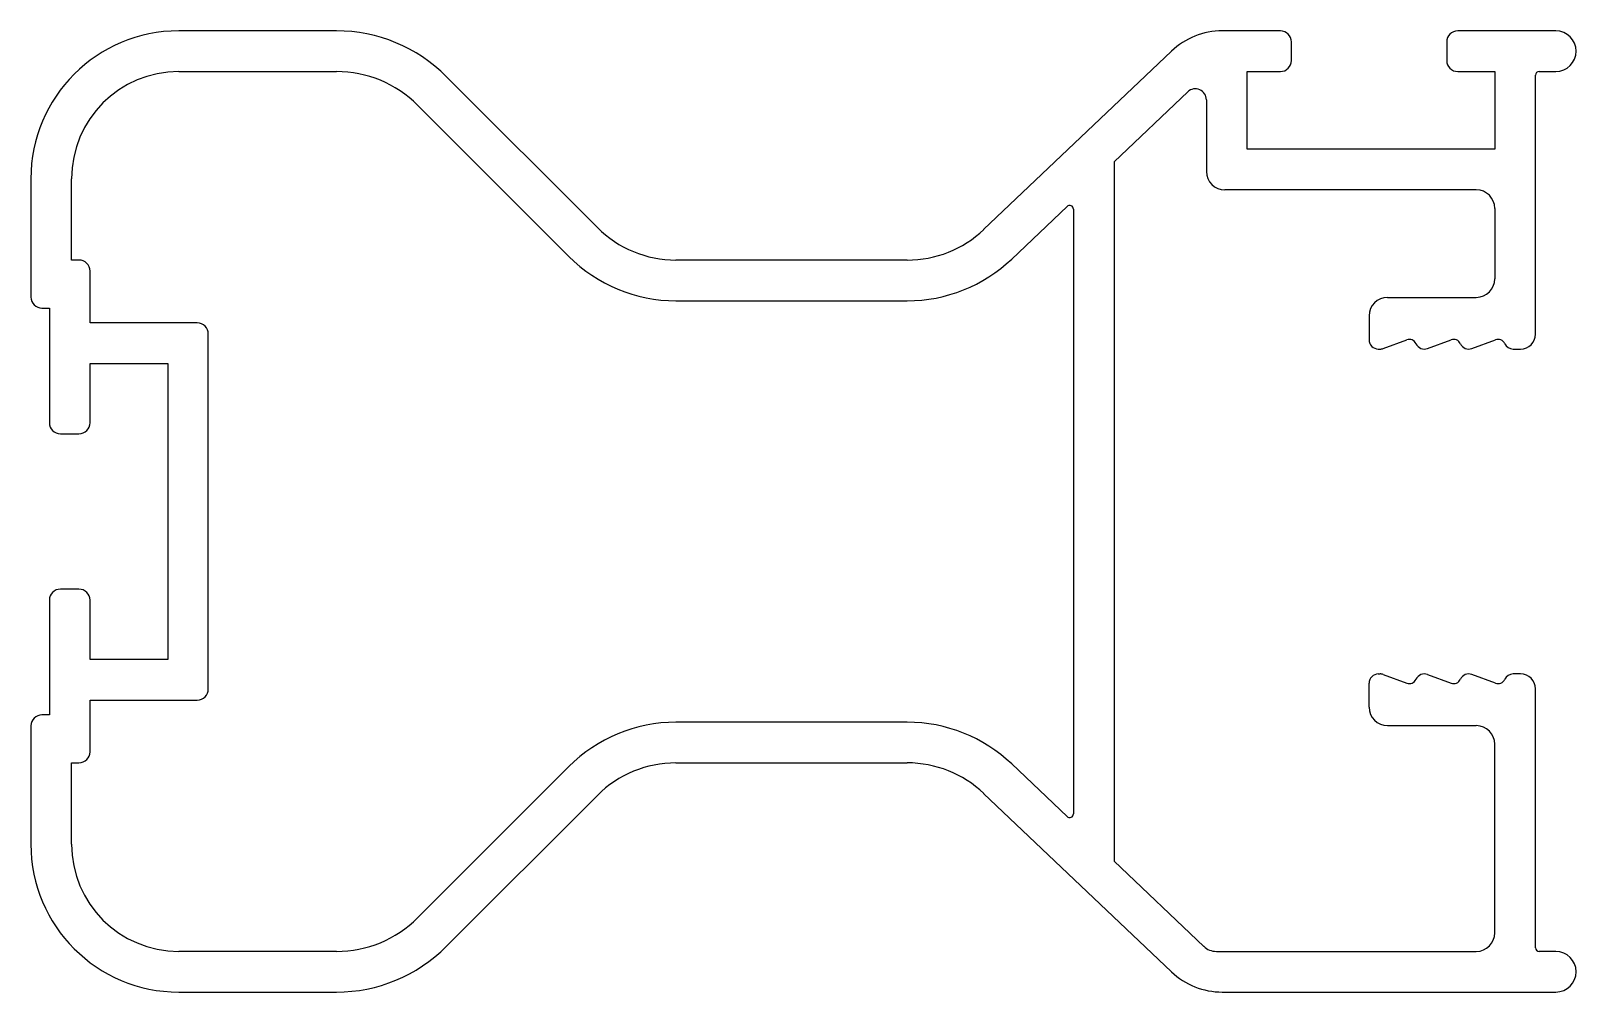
# Model space of a CAD drawing. Extents: x 532.6 to 574.4, y 812.4 to 838.4.
import ezdxf

# ---------------------------------------------------------------- set-up
doc = ezdxf.new("R2010")
doc.units = 0
doc.layers.get('0').update_dxf_attribs({"linetype": 'CONTINUOUS'})

msp = doc.modelspace()

# ---------------------------------------------------------------- linework, layer by layer
for p, q in [((540.872, 838.449), (536.605, 838.449)), ((566.405, 838.449), (564.835, 838.449)), ((566.705, 837.649), (566.705, 838.149)), ((570.905, 838.149), (570.905, 837.649)), ((573.855, 838.449), (571.205, 838.449)), ((563.457, 837.898), (558.379, 833.074)), ((536.605, 837.349), (540.872, 837.349)), ((565.505, 835.249), (565.505, 837.349)), ((565.505, 837.349), (566.405, 837.349)), ((571.205, 837.349), (572.205, 837.349)), ((572.205, 837.349), (572.205, 835.249)), ((573.405, 837.349), (573.855, 837.349)), ((547.933, 833.127), (543.842, 837.218)), ((573.305, 830.243), (573.305, 837.249)), ((543.064, 836.441), (547.155, 832.349)), ((563.899, 836.8), (561.905, 834.906)), ((564.405, 836.583), (564.405, 834.649)), ((572.205, 835.249), (565.505, 835.249)), ((561.905, 834.906), (561.905, 815.991)), ((532.605, 834.449), (532.605, 831.249)), ((533.705, 832.249), (533.705, 834.449)), ((571.705, 834.149), (564.905, 834.149)), ((559.137, 832.276), (560.636, 833.701)), ((560.805, 833.628), (560.805, 817.269)), ((572.205, 833.649), (572.205, 831.741)), ((533.905, 832.249), (533.705, 832.249)), ((556.313, 832.249), (550.054, 832.249)), ((534.205, 830.549), (534.205, 831.949)), ((550.054, 831.149), (556.313, 831.149)), ((569.305, 831.241), (571.705, 831.241)), ((532.905, 830.949), (533.105, 830.949)), ((533.105, 830.949), (533.105, 827.849)), ((568.805, 830.741), (568.805, 830.093)), ((537.105, 830.549), (534.205, 830.549)), ((537.405, 820.649), (537.405, 830.249)), ((569.055, 829.843), (569.101, 829.843)), ((569.187, 829.859), (569.824, 830.092)), ((570.387, 829.859), (571.024, 830.092)), ((571.587, 829.859), (572.224, 830.092)), ((572.701, 829.843), (572.905, 829.843)), ((534.205, 827.849), (534.205, 829.449)), ((534.205, 829.449), (536.305, 829.449)), ((536.305, 829.449), (536.305, 821.449)), ((533.405, 827.549), (533.905, 827.549)), ((533.105, 823.049), (533.105, 819.949)), ((533.905, 823.349), (533.405, 823.349)), ((534.205, 821.449), (534.205, 823.049)), ((536.305, 821.449), (534.205, 821.449)), ((569.055, 821.054), (569.101, 821.054)), ((569.187, 821.038), (569.824, 820.805)), ((570.387, 821.038), (571.024, 820.805)), ((572.224, 820.805), (571.587, 821.038)), ((572.905, 821.054), (572.701, 821.054)), ((568.805, 820.156), (568.805, 820.804)), ((573.305, 813.649), (573.305, 820.654)), ((534.205, 818.949), (534.205, 820.349)), ((534.205, 820.349), (537.105, 820.349)), ((533.105, 819.949), (532.905, 819.949)), ((556.313, 819.749), (550.054, 819.749)), ((532.605, 819.649), (532.605, 816.449)), ((569.305, 819.656), (571.705, 819.656)), ((572.205, 814.049), (572.205, 819.156)), ((533.705, 816.449), (533.705, 818.649)), ((533.705, 818.649), (533.905, 818.649)), ((547.155, 818.548), (543.064, 814.456)), ((550.054, 818.649), (556.313, 818.649)), ((560.636, 817.196), (559.137, 818.621)), ((543.842, 813.679), (547.933, 817.77)), ((558.379, 817.823), (563.457, 812.999)), ((564.331, 813.686), (561.905, 815.991)), ((540.872, 813.549), (536.605, 813.549)), ((564.675, 813.549), (571.705, 813.549)), ((573.855, 813.549), (573.405, 813.549)), ((536.605, 812.449), (540.872, 812.449)), ((564.835, 812.449), (573.855, 812.449))]:
    msp.add_line(p, q)
for centre, radius, start, end in [((536.605, 834.449), 4, 90, 180), ((540.872, 834.249), 4.2, 45, 90), ((564.835, 836.449), 2, 90, 133.5359), ((566.405, 838.149), 0.3, 0, 90), ((571.205, 838.149), 0.3, 90, 180), ((573.855, 837.899), 0.55, 270, 90), ((536.605, 834.449), 2.9, 90, 180), ((540.872, 834.249), 3.1, 45, 90), ((566.405, 837.649), 0.3, 270, 0), ((571.205, 837.649), 0.3, 180, 270), ((573.405, 837.249), 0.1, 90, 180), ((564.105, 836.583), 0.3, 0, 133.5359), ((564.905, 834.649), 0.5, 180, 270), ((571.705, 833.649), 0.5, 0, 90), ((560.705, 833.628), 0.1, 0, 133.5359), ((550.054, 835.249), 3, 225, 270), ((556.313, 835.249), 3, 270, 313.5359), ((533.905, 831.949), 0.3, 0, 90), ((550.054, 835.249), 4.1, 225, 270), ((556.313, 835.249), 4.1, 270, 313.5359), ((571.705, 831.741), 0.5, 270, 0), ((532.905, 831.249), 0.3, 180, 270), ((569.305, 830.741), 0.5, 90, 180), ((537.105, 830.249), 0.3, 0, 90), ((572.905, 830.243), 0.4, 270, 0), ((569.055, 830.093), 0.25, 180, 270), ((569.101, 830.093), 0.25, 270, 290.1215), ((569.893, 829.904), 0.2, 24.8615, 110.1215), ((570.301, 830.093), 0.25, 204.8615, 290.1215), ((571.093, 829.904), 0.2, 24.8615, 110.1215), ((571.501, 830.093), 0.25, 204.8615, 290.1215), ((572.293, 829.904), 0.2, 24.8615, 110.1215), ((572.701, 830.093), 0.25, 204.8615, 270), ((533.405, 827.849), 0.3, 180, 270), ((533.905, 827.849), 0.3, 270, 0), ((533.405, 823.049), 0.3, 90, 180), ((533.905, 823.049), 0.3, 0, 90), ((569.055, 820.804), 0.25, 90, 180), ((569.101, 820.804), 0.25, 69.8785, 90), ((570.301, 820.804), 0.25, 69.8785, 155.1385), ((571.501, 820.804), 0.25, 69.8785, 155.1385), ((572.701, 820.804), 0.25, 90, 155.1385), ((572.905, 820.654), 0.4, 0, 90), ((537.105, 820.649), 0.3, 270, 0), ((569.893, 820.993), 0.2, 249.8785, 335.1385), ((571.093, 820.993), 0.2, 249.8785, 335.1385), ((572.293, 820.993), 0.2, 249.8785, 335.1385), ((569.305, 820.156), 0.5, 180, 270), ((532.905, 819.649), 0.3, 90, 180), ((550.054, 815.649), 4.1, 90, 135), ((556.313, 815.649), 4.1, 46.4641, 90), ((571.705, 819.156), 0.5, 0, 90), ((533.905, 818.949), 0.3, 270, 0), ((550.054, 815.649), 3, 90, 135), ((556.313, 815.649), 3, 46.4641, 90), ((560.705, 817.269), 0.1, 226.4641, 0), ((536.605, 816.449), 4, 180, 270), ((536.605, 816.449), 2.9, 180, 270), ((540.872, 816.649), 3.1, 270, 315), ((571.705, 814.049), 0.5, 270, 0), ((540.872, 816.649), 4.2, 270, 315), ((564.675, 814.049), 0.5, 226.4641, 270), ((573.405, 813.649), 0.1, 180, 270), ((573.855, 812.999), 0.55, 270, 90), ((564.835, 814.449), 2, 226.4641, 270)]:
    msp.add_arc(centre, radius, start, end)

doc.saveas('drawing.dxf')
